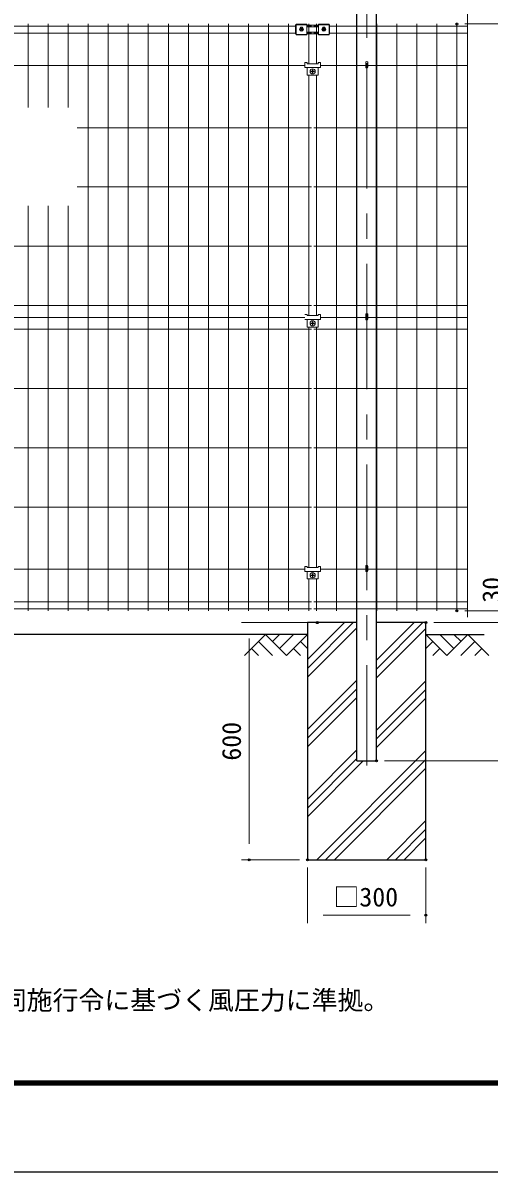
# Model space of a CAD drawing. Units: millimetres, scale not verified. Extents: x -4200 to 4200, y -2970 to 2970.
# Drawn here: x -2282 to -1102, y -2970 to -62 of the extents above; entities that cross this region are included whole.
import ezdxf
from ezdxf.enums import TextEntityAlignment as Align

# ---------------------------------------------------------------- set-up
doc = ezdxf.new("R2010")
doc.units = ezdxf.units.MM
doc.header["$LTSCALE"] = 10
doc.header["$PDMODE"] = 32
doc.header["$PDSIZE"] = 5
doc.linetypes.add('USER1', pattern=[50.8, 31.75, -6.35, 6.35, -6.35])
for name, color, linetype, lineweight in [('0-0_D-TTL-TXT', 7, 'Continuous', 25), ('0-1_D-STR-DIM', 7, 'Continuous', 13), ('0-4_D-STR1', 1, 'Continuous', 25), ('0-5_D-BMK', 2, 'USER1', 13), ('0-7_D-STR3', 3, 'Continuous', 13), ('0-8_D-STR2', 7, 'Continuous', 13), ('0-9_D-DCR-HCH', 7, 'Continuous', 13), ('0-A_D-STR4', 7, 'Continuous', 25), ('0-B_D-BGD', 7, 'Continuous', 25), ('0-D_D-TTL', 7, 'Continuous', 25)]:
    doc.layers.add(name, color=color, linetype=linetype, lineweight=lineweight)
doc.layers.add('0-3_Defpoints', color=8, linetype='Continuous')
doc.styles.add('ＭＳ ゴシック', font='')
doc.styles.get('ＭＳ ゴシック').set_extended_font_data('MS Gothic')

msp = doc.modelspace()

# ---------------------------------------------------------------- linework, layer by layer
at = {"layer": '0-1_D-STR-DIM'}
for p, q in [((-1156.08, 1423.63), (-1156.08, -1566.1)), ((-1163.11, -64.67), (-1003.68, -64.67)), ((-1163.11, -64.67), (-1003.68, -64.67)), ((-1163.11, -1549.67), (-1003.68, -1549.67)), ((-1163.11, -1549.67), (-1003.68, -1549.67)), ((-1556.58, -1579.67), (-1728.9, -1579.67)), ((-1241.58, -1579.67), (-863.68, -1579.67)), ((-1241.58, -1579.67), (-1003.68, -1579.67)), ((-1241.58, -1579.67), (-863.68, -1579.67)), ((-1708.9, -1619.67), (-1708.9, -2139.67)), ((-1366.55, -1929.67), (-863.68, -1929.67)), ((-1581.58, -2179.67), (-1728.9, -2179.67)), ((-1561.58, -2199.67), (-1561.58, -2340.26)), ((-1261.58, -2199.67), (-1261.58, -2340.26)), ((-1521.58, -2320.26), (-1301.58, -2320.26))]:
    msp.add_line(p, q, dxfattribs=at)
at = {"layer": '0-3_Defpoints'}
for p in [(-1183.11, -64.67), (-1183.11, -64.67), (-1183.11, -1549.67), (-1183.11, -1549.67), (-1536.58, -1579.67), (-1261.58, -1579.67), (-1386.55, -1929.67), (-1708.9, -2179.67), (-1561.58, -2179.67), (-1261.58, -2179.67), (-1261.58, -2320.26)]:
    msp.add_point(p, dxfattribs=at)
at = {"layer": '0-4_D-STR1'}
for p, q in [((-1436.55, -1929.67), (-1436.55, 1348.33)), ((-1386.55, -1929.67), (-1386.55, 1348.33)), ((-1436.55, -1929.67), (-1386.55, -1929.67))]:
    msp.add_line(p, q, dxfattribs=at)
at = {"layer": '0-5_D-BMK'}
msp.add_line((-1411.55, 1360.4), (-1411.55, -1941.46), dxfattribs=at)
at = {"layer": '0-7_D-STR3'}
for p, q in [((-1591.55, -67.14), (-1591.55, -89.89)), ((-1591.55, -67.14), (-1590.05, -67.14)), ((-1591.55, -72.12), (-1590.05, -72.12)), ((-1591.55, -85.64), (-1590.05, -85.64)), ((-1590.05, -65.29), (-1590.05, -92.47)), ((-1590.05, -65.29), (-1563.05, -65.29)), ((-1590.05, -66.87), (-1563.05, -66.87)), ((-1579.09, -73.08), (-1581.64, -77.49)), ((-1579.09, -81.91), (-1581.64, -77.49)), ((-1579.37, -75.37), (-1577.96, -76.79)), ((-1579.37, -79.62), (-1577.96, -78.2)), ((-1574, -73.08), (-1579.09, -73.08)), ((-1574, -81.91), (-1579.09, -81.91)), ((-1578.67, -74.67), (-1577.25, -76.08)), ((-1578.67, -80.32), (-1577.25, -78.91)), ((-1574.42, -74.67), (-1575.84, -76.08)), ((-1574.42, -80.32), (-1575.84, -78.91)), ((-1573.72, -75.37), (-1575.13, -76.79)), ((-1573.72, -79.62), (-1575.13, -78.2)), ((-1574, -73.08), (-1571.45, -77.49)), ((-1574, -81.91), (-1571.45, -77.49)), ((-1563.05, -65.29), (-1563.05, -92.47)), ((-1534.05, -67.87), (-1563.05, -67.87)), ((-1563.05, -72.12), (-1534.05, -72.12)), ((-1563.05, -85.64), (-1534.05, -85.64)), ((-1534.05, -65.29), (-1534.05, -92.47)), ((-1534.05, -65.29), (-1507.05, -65.29)), ((-1534.05, -66.87), (-1507.05, -66.87)), ((-1523.09, -73.08), (-1525.64, -77.49)), ((-1523.09, -81.91), (-1525.64, -77.49)), ((-1523.37, -75.37), (-1521.96, -76.79)), ((-1523.37, -79.62), (-1521.96, -78.2)), ((-1518, -73.08), (-1523.09, -73.08)), ((-1518, -81.91), (-1523.09, -81.91)), ((-1522.67, -74.67), (-1521.25, -76.08)), ((-1522.67, -80.32), (-1521.25, -78.91)), ((-1518.42, -74.67), (-1519.84, -76.08)), ((-1518.42, -80.32), (-1519.84, -78.91)), ((-1517.72, -75.37), (-1519.13, -76.79)), ((-1517.72, -79.62), (-1519.13, -78.2)), ((-1518, -73.08), (-1515.45, -77.49)), ((-1518, -81.91), (-1515.45, -77.49)), ((-1507.05, -65.29), (-1507.05, -92.47)), ((-1507.05, -67.14), (-1505.55, -67.14)), ((-1507.05, -72.12), (-1505.55, -72.12)), ((-1507.05, -85.64), (-1505.55, -85.64)), ((-1505.55, -89.89), (-1505.55, -67.14)), ((-1591.55, -89.89), (-1590.05, -89.89)), ((-1590.05, -90.89), (-1563.05, -90.89)), ((-1590.05, -92.47), (-1563.05, -92.47)), ((-1563.05, -89.89), (-1534.05, -89.89)), ((-1534.05, -90.89), (-1507.05, -90.89)), ((-1534.05, -92.47), (-1507.05, -92.47)), ((-1507.05, -89.89), (-1505.55, -89.89)), ((-1568.54, -162.39), (-1562.54, -162.39)), ((-1568.54, -162.39), (-1568.54, -175.19)), ((-1562.54, -162.39), (-1562.54, -165.29)), ((-1562.54, -165.29), (-1534.54, -165.29)), ((-1534.51, -162.39), (-1534.51, -165.29)), ((-1414.15, -161.55), (-1414.15, -173.72)), ((-1408.95, -161.55), (-1408.95, -173.72)), ((-1568.54, -175.19), (-1528.54, -175.19)), ((-1562.54, -175.19), (-1562.54, -194.19)), ((-1562.54, -194.19), (-1534.54, -194.19)), ((-1552, -184.19), (-1550, -184.19)), ((-1552, -185.19), (-1550, -185.19)), ((-1549, -181.19), (-1549, -183.19)), ((-1549, -188.19), (-1549, -186.19)), ((-1548.97, -181.19), (-1548.97, -183.19)), ((-1548.97, -188.19), (-1548.97, -186.19)), ((-1548, -181.19), (-1548, -183.19)), ((-1548, -188.19), (-1548, -186.19)), ((-1547.97, -181.19), (-1547.97, -183.19)), ((-1547.97, -188.19), (-1547.97, -186.19)), ((-1545, -184.19), (-1547, -184.19)), ((-1545, -185.19), (-1547, -185.19)), ((-1544.97, -184.19), (-1546.97, -184.19)), ((-1544.97, -185.19), (-1546.97, -185.19)), ((-1534.54, -175.19), (-1534.54, -194.19)), ((-1534.51, -175.19), (-1534.51, -194.19)), ((-1568.54, -812.69), (-1528.54, -812.69)), ((-1562.54, -802.79), (-1534.54, -802.79)), ((-1562.54, -812.69), (-1562.54, -831.69)), ((-1534.54, -812.69), (-1534.54, -831.69)), ((-1534.51, -799.89), (-1534.51, -802.79)), ((-1534.51, -812.69), (-1534.51, -831.69)), ((-1414.15, -799.04), (-1414.15, -811.21)), ((-1408.95, -799.04), (-1408.95, -811.21)), ((-1562.54, -831.69), (-1534.54, -831.69)), ((-1552, -821.69), (-1550, -821.69)), ((-1552, -822.69), (-1550, -822.69)), ((-1549, -818.69), (-1549, -820.69)), ((-1549, -825.69), (-1549, -823.69)), ((-1548.97, -818.69), (-1548.97, -820.69)), ((-1548.97, -825.69), (-1548.97, -823.69)), ((-1548, -818.69), (-1548, -820.69)), ((-1548, -825.69), (-1548, -823.69)), ((-1547.97, -818.69), (-1547.97, -820.69)), ((-1547.97, -825.69), (-1547.97, -823.69)), ((-1545, -821.69), (-1547, -821.69)), ((-1545, -822.69), (-1547, -822.69)), ((-1544.97, -821.69), (-1546.97, -821.69)), ((-1544.97, -822.69), (-1546.97, -822.69)), ((-1568.54, -1437.39), (-1562.54, -1437.39)), ((-1568.54, -1437.39), (-1568.54, -1450.19)), ((-1568.54, -1450.19), (-1528.54, -1450.19)), ((-1562.54, -1437.39), (-1562.54, -1440.29)), ((-1562.54, -1440.29), (-1534.54, -1440.29)), ((-1562.54, -1450.19), (-1562.54, -1469.19)), ((-1534.54, -1450.19), (-1534.54, -1469.19)), ((-1534.51, -1437.39), (-1534.51, -1440.29)), ((-1528.14, -1444.67), (-1528.51, -1444.67)), ((-1414.15, -1436.54), (-1414.15, -1448.71)), ((-1408.95, -1436.54), (-1408.95, -1448.71)), ((-1562.54, -1469.19), (-1534.54, -1469.19)), ((-1552, -1459.19), (-1550, -1459.19)), ((-1552, -1460.19), (-1550, -1460.19)), ((-1549, -1456.19), (-1549, -1458.19)), ((-1549, -1463.19), (-1549, -1461.19)), ((-1548.97, -1456.19), (-1548.97, -1458.19)), ((-1548.97, -1463.19), (-1548.97, -1461.19)), ((-1548, -1456.19), (-1548, -1458.19)), ((-1548, -1463.19), (-1548, -1461.19)), ((-1547.97, -1456.19), (-1547.97, -1458.19)), ((-1547.97, -1463.19), (-1547.97, -1461.19)), ((-1545, -1459.19), (-1547, -1459.19)), ((-1545, -1460.19), (-1547, -1460.19)), ((-1544.97, -1459.19), (-1546.97, -1459.19)), ((-1544.97, -1460.19), (-1546.97, -1460.19))]:
    msp.add_line(p, q, dxfattribs=at)
for points in [[(-1534.51, -162.39), (-1528.51, -162.39), (-1528.51, -175.19)], [(-1568.54, -799.89), (-1562.54, -799.89), (-1562.54, -802.79)], [(-1534.51, -799.89), (-1528.51, -799.89), (-1528.51, -812.69)], [(-1534.51, -1437.39), (-1528.51, -1437.39), (-1528.51, -1450.19)]]:
    msp.add_lwpolyline(points, dxfattribs=at)
for centre, radius in [((-1576.55, -77.49), 4.41), ((-1520.55, -77.49), 4.41), ((-1548.5, -184.69), 6.5), ((-1548.5, -822.19), 6.5), ((-1548.5, -1459.69), 6.5)]:
    msp.add_circle(centre, radius, dxfattribs=at)
for centre, radius, start, end in [((-1579.02, -75.02), 0.5, 44.99953, 224.99952), ((-1579.02, -79.97), 0.5, 135, 314.99998), ((-1576.55, -76.24), 3.75, 57.53826, 122.46174), ((-1576.55, -78.74), 3.75, 237.53826, 302.46174), ((-1578.67, -77.49), 1, 314.99999, 45), ((-1576.55, -75.37), 1, 225.00001, 314.99999), ((-1576.55, -79.62), 1, 45, 135), ((-1574.42, -77.49), 1, 135, 225.00001), ((-1574.07, -75.02), 0.5, 315, 135), ((-1574.07, -79.97), 0.5, 225.00001, 44.99999), ((-1523.02, -75.02), 0.5, 44.99953, 224.99952), ((-1523.02, -79.97), 0.5, 135, 314.99998), ((-1520.55, -76.24), 3.75, 57.53826, 122.46174), ((-1520.55, -78.74), 3.75, 237.53826, 302.46174), ((-1522.67, -77.49), 1, 314.99999, 45), ((-1520.55, -75.37), 1, 225.00001, 314.99999), ((-1520.55, -79.62), 1, 45, 135), ((-1518.42, -77.49), 1, 135, 225.00001), ((-1518.07, -75.02), 0.5, 315, 135), ((-1518.07, -79.97), 0.5, 225.00001, 44.99999), ((-1411.55, -173.72), 2.6, 180, 0), ((-1552, -184.69), 0.5, 90.00001, 270), ((-1550, -183.19), 1, 270, 0.00001), ((-1550, -186.19), 1, 0, 90), ((-1548.5, -181.19), 0.5, 0, 179.99999), ((-1548.5, -188.19), 0.5, 180.00002, 0.00001), ((-1548.47, -181.19), 0.5, 0, 179.99999), ((-1548.47, -188.19), 0.5, 180.00002, 0.00001), ((-1547, -183.19), 1, 180.00001, 270), ((-1547, -186.19), 1, 90, 180.00001), ((-1546.97, -183.19), 1, 180.00001, 270), ((-1546.97, -186.19), 1, 90, 180.00001), ((-1545, -184.69), 0.5, 270.00049, 90.00046), ((-1544.97, -184.69), 0.5, 270.00049, 90.00046), ((-1411.55, -811.21), 2.6, 180, 0), ((-1552, -822.19), 0.5, 90.00001, 270), ((-1550, -820.69), 1, 270, 0.00001), ((-1550, -823.69), 1, 0, 90), ((-1548.5, -818.69), 0.5, 0, 179.99999), ((-1548.5, -825.69), 0.5, 180.00002, 0.00001), ((-1548.47, -818.69), 0.5, 0, 179.99999), ((-1548.47, -825.69), 0.5, 180.00002, 0.00001), ((-1547, -820.69), 1, 180.00001, 270), ((-1547, -823.69), 1, 90, 180.00001), ((-1546.97, -820.69), 1, 180.00001, 270), ((-1546.97, -823.69), 1, 90, 180.00001), ((-1545, -822.19), 0.5, 270.00049, 90.00046), ((-1544.97, -822.19), 0.5, 270.00049, 90.00046), ((-1411.55, -1448.71), 2.6, 180, 0), ((-1552, -1459.69), 0.5, 90.00001, 270), ((-1550, -1458.19), 1, 270, 0.00001), ((-1550, -1461.19), 1, 0, 90), ((-1548.5, -1456.19), 0.5, 0, 179.99999), ((-1548.5, -1463.19), 0.5, 180.00002, 0.00001), ((-1548.47, -1456.19), 0.5, 0, 179.99999), ((-1548.47, -1463.19), 0.5, 180.00002, 0.00001), ((-1547, -1458.19), 1, 180.00001, 270), ((-1547, -1461.19), 1, 90, 180.00001), ((-1546.97, -1458.19), 1, 180.00001, 270), ((-1546.97, -1461.19), 1, 90, 180.00001), ((-1545, -1459.69), 0.5, 270.00049, 90.00046), ((-1544.97, -1459.69), 0.5, 270.00049, 90.00046)]:
    msp.add_arc(centre, radius, start, end, dxfattribs=at)
for centre in [(-1411.55, -161.56), (-1411.55, -799.06), (-1411.55, -1436.56)]:
    msp.add_ellipse(centre, major_axis=(-2.6, 0), ratio=0.649974, start_param=3.1415927, end_param=6.2831853, dxfattribs=at)
at = {"layer": '0-8_D-STR2'}
for p, q in [((-1590.05, -70.52), (-2383.33, -70.52)), ((-2269.26, -64.67), (-2269.26, -276.43)), ((-2218.49, -64.67), (-2218.49, -276.43)), ((-2167.72, -64.67), (-2167.72, -276.43)), ((-2116.95, -64.67), (-2116.95, -1549.67)), ((-2066.18, -64.67), (-2066.18, -1549.67)), ((-2015.41, -64.67), (-2015.41, -1549.67)), ((-1964.64, -64.67), (-1964.64, -1549.67)), ((-1913.88, -64.67), (-1913.88, -1549.67)), ((-1863.11, -64.67), (-1863.11, -1549.67)), ((-1812.34, -64.67), (-1812.34, -1549.67)), ((-1761.57, -64.67), (-1761.57, -1549.67)), ((-1710.8, -64.67), (-1710.8, -1549.67)), ((-1660.03, -64.67), (-1660.03, -1549.67)), ((-1609.26, -64.67), (-1609.26, -1549.67)), ((-1551.52, -70.52), (-1563.05, -70.52)), ((-1558.49, -64.67), (-1558.49, -165.29)), ((-1534.05, -70.52), (-1545.51, -70.52)), ((-1538.49, -64.67), (-1538.49, -165.29)), ((-1156.08, -70.52), (-1507.05, -70.52)), ((-1487.72, -64.67), (-1487.72, -1549.67)), ((-1436.95, -64.67), (-1436.95, -1549.67)), ((-1386.18, -64.67), (-1386.18, -1549.67)), ((-1335.41, -64.67), (-1335.41, -1549.67)), ((-1284.64, -64.67), (-1284.64, -1549.67)), ((-1233.88, -64.67), (-1233.88, -1549.67)), ((-1183.11, -64.67), (-1183.11, -1549.67)), ((-1590.05, -88.14), (-2383.33, -88.14)), ((-1551.52, -88.14), (-1563.05, -88.14)), ((-1534.05, -88.14), (-1545.51, -88.14)), ((-1156.08, -88.14), (-1507.05, -88.14)), ((-1568.54, -169.67), (-3528.54, -169.67)), ((-1156.08, -169.67), (-1528.51, -169.67)), ((-1558.49, -194.19), (-1558.49, -802.79)), ((-1538.49, -194.19), (-1538.49, -802.79)), ((-1551.52, -327.17), (-2144.38, -327.17)), ((-1156.08, -327.17), (-1545.51, -327.17)), ((-1551.52, -477.17), (-2144.38, -477.17)), ((-1156.08, -477.17), (-1545.51, -477.17)), ((-2269.26, -524.95), (-2269.26, -1549.67)), ((-2218.49, -524.95), (-2218.49, -1549.67)), ((-2167.72, -524.95), (-2167.72, -1549.67)), ((-1551.52, -627.17), (-3545.54, -627.17)), ((-1156.08, -627.17), (-1545.51, -627.17)), ((-1551.52, -777.17), (-3545.54, -777.17)), ((-1156.08, -777.17), (-1545.51, -777.17)), ((-1568.54, -807.17), (-3528.54, -807.17)), ((-1156.08, -807.17), (-1528.51, -807.17)), ((-1551.52, -837.17), (-3545.54, -837.17)), ((-1558.49, -831.69), (-1558.49, -1440.29)), ((-1156.08, -837.17), (-1545.51, -837.17)), ((-1538.49, -831.69), (-1538.49, -1440.29)), ((-1551.52, -987.16), (-3545.54, -987.16)), ((-1156.08, -987.16), (-1545.51, -987.16)), ((-1551.52, -1137.16), (-3545.54, -1137.16)), ((-1156.08, -1137.16), (-1545.51, -1137.16)), ((-1551.52, -1287.16), (-3545.54, -1287.16)), ((-1156.08, -1287.16), (-1545.51, -1287.16)), ((-1568.54, -1444.67), (-3528.54, -1444.67)), ((-1156.08, -1444.67), (-1528.51, -1444.67)), ((-1558.49, -1469.19), (-1558.49, -1549.67)), ((-1538.49, -1469.19), (-1538.49, -1549.67)), ((-1551.52, -1527.09), (-3545.54, -1527.09)), ((-1156.08, -1527.09), (-1545.51, -1527.09)), ((-1551.52, -1544.72), (-3545.54, -1544.72)), ((-1156.08, -1544.72), (-1545.51, -1544.72))]:
    msp.add_line(p, q, dxfattribs=at)
at = {"layer": '0-9_D-DCR-HCH'}
for p, q in [((-1561.58, -1695.39), (-1445.86, -1579.67)), ((-1561.58, -1673.29), (-1467.96, -1579.67)), ((-1561.58, -1717.48), (-1436.55, -1592.46)), ((-1386.55, -1697.14), (-1269.08, -1579.67)), ((-1386.55, -1675.04), (-1291.18, -1579.67)), ((-1386.55, -1719.23), (-1261.58, -1594.26)), ((-1668, -1609.67), (-1721.21, -1662.88)), ((-1685.74, -1627.41), (-1650.1, -1662.88)), ((-1668, -1609.67), (-1614.79, -1662.88)), ((-1650.26, -1627.41), (-1632.53, -1609.67)), ((-1632.53, -1645.14), (-1597.05, -1609.67)), ((-1614.79, -1662.88), (-1561.58, -1609.67)), ((-1579.31, -1627.41), (-1561.58, -1645.06)), ((-1208.37, -1662.88), (-1261.58, -1609.67)), ((-1243.84, -1627.41), (-1261.58, -1645.06)), ((-1190.63, -1645.14), (-1226.1, -1609.67)), ((-1155.15, -1609.67), (-1208.37, -1662.88)), ((-1172.8, -1627.5), (-1190.63, -1609.67)), ((-1137.42, -1627.41), (-1173.05, -1662.88)), ((-1155.15, -1609.67), (-1101.94, -1662.88)), ((-1703.48, -1645.14), (-1685.66, -1662.88)), ((-1597.05, -1645.14), (-1579.23, -1662.88)), ((-1226.1, -1645.14), (-1243.92, -1662.88)), ((-1119.68, -1645.14), (-1137.5, -1662.88)), ((-1561.58, -1850.06), (-1436.55, -1725.04)), ((-1386.55, -1851.82), (-1261.58, -1726.84)), ((-1561.58, -1872.16), (-1436.55, -1747.14)), ((-1561.58, -1894.26), (-1436.55, -1769.23)), ((-1386.55, -1873.91), (-1261.58, -1748.94)), ((-1386.55, -1896.01), (-1261.58, -1771.04)), ((-1561.58, -2026.84), (-1436.55, -1901.82)), ((-1537.63, -2179.67), (-1261.58, -1903.62)), ((-1561.58, -2048.94), (-1436.55, -1923.91)), ((-1561.58, -2071.04), (-1420.21, -1929.67)), ((-1515.53, -2179.67), (-1261.58, -1925.72)), ((-1493.43, -2179.67), (-1261.58, -1947.81)), ((-1360.85, -2179.67), (-1261.58, -2080.4)), ((-1338.75, -2179.67), (-1261.58, -2102.49)), ((-1316.66, -2179.67), (-1261.58, -2124.59))]:
    msp.add_line(p, q, dxfattribs=at)
at = {"layer": '0-A_D-STR4'}
msp.add_lwpolyline([(-1436.55, -1579.67), (-1561.58, -1579.67), (-1561.58, -2179.67), (-1261.58, -2179.67), (-1261.58, -1579.67), (-1386.55, -1579.67)], dxfattribs=at)
at = {"layer": '0-B_D-BGD'}
for p, q in [((-1561.58, -1609.67), (-3261.58, -1609.67)), ((-1261.58, -1609.67), (-1113.91, -1609.67))]:
    msp.add_line(p, q, dxfattribs=at)
at = {"layer": '0-D_D-TTL', "color": 2}
msp.add_lwpolyline([(-4200, 2970), (4200, 2970), (4200, -2970), (-4200, -2970)], close=True, dxfattribs=at)
at = {"layer": '0-D_D-TTL'}
for points in [[(-3930, 2750), (3930, 2750), (3930, -2750), (-3930, -2750)], [(-3927.5, 2747.5), (3927.5, 2747.5), (3927.5, -2747.5), (-3927.5, -2747.5)], [(-3925, 2745), (3925, 2745), (3925, -2745), (-3925, -2745)], [(-3922.5, 2742.5), (3922.5, 2742.5), (3922.5, -2742.5), (-3922.5, -2742.5)], [(-3920, 2740), (3920, 2740), (3920, -2740), (-3920, -2740)]]:
    msp.add_lwpolyline(points, close=True, dxfattribs=at)

# ---------------------------------------------------------------- texts
at = {"layer": '0-0_D-TTL-TXT', "style": 'ＭＳ ゴシック'}
msp.add_text('（設計条件）風荷重：昭和57年改正 建築基準法・同施行令に基づく風圧力に準拠。', height=48.09, dxfattribs=at).set_placement((-3813.91, -2573.6), align=Align.BOTTOM_LEFT)
at = {"layer": '0-1_D-STR-DIM', "style": 'ＭＳ ゴシック'}
for s, p in [('30', (-1056.43, -1529.42)), ('600', (-1715.65, -1928.92))]:
    msp.add_text(s, height=48.09, rotation=90, dxfattribs=at).set_placement(p, align=Align.BOTTOM_LEFT)
msp.add_text('□300', height=48.09, dxfattribs=at).set_placement((-1495.73, -2312.51), align=Align.BOTTOM_LEFT)

doc.saveas('drawing.dxf')
